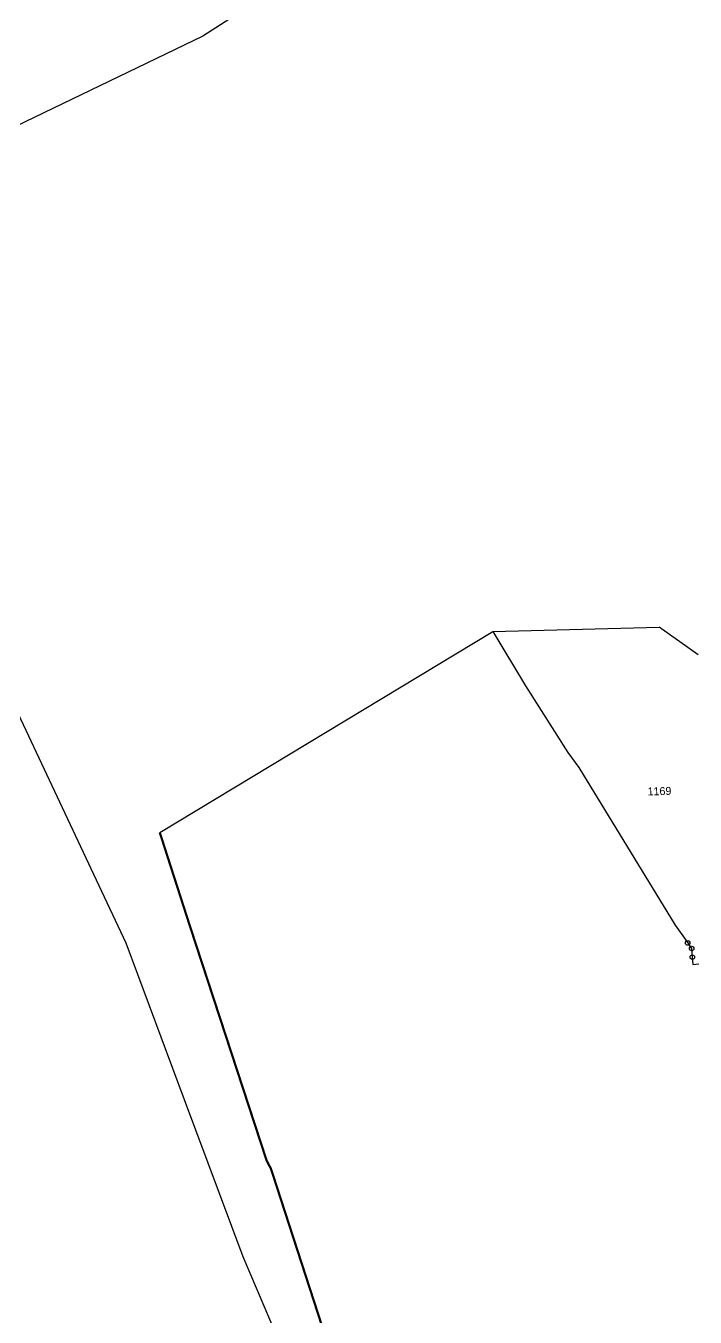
# Model space of a CAD drawing. Header units: metres. Extents: x 257001 to 263849, y 2203477 to 2206997.
# Drawn here: x 260121 to 260466, y 2204937 to 2205603 of the extents above; entities that cross this region are included whole.
import ezdxf

# ---------------------------------------------------------------- set-up
doc = ezdxf.new("R2010")
doc.units = ezdxf.units.M
doc.header["$MEASUREMENT"] = 0
for name, color, linetype in [('OFF', 1, 'Continuous'), ('POLY_PARCEL', 6, 'Continuous'), ('SYM_STONE', 1, 'Continuous'), ('TEXT_PARCEL', 7, 'Continuous'), ('V_BOUND_LINE', 7, 'Continuous'), ('VILLAGE BOUNDRY', 1, 'Continuous')]:
    doc.layers.add(name, color=color, linetype=linetype)
doc.styles.add('TEXT_MAP', font='KRDEV050.TTF', dxfattribs={"height": 1.8})

# ---------------------------------------------------------------- blocks, each defined once
blk = doc.blocks.new('STONE')
at = {"layer": 'SYM_STONE'}
blk.add_circle((0, 0), 0.511, dxfattribs=at)
blk = doc.blocks.new('TRGTHHT')
at = {"layer": 'OFF'}
for points in [[(263136.91, 2203845.6), (263212.94, 2203888.76)], [(263212.94, 2203888.76), (263250.37, 2203888.73)], [(263255.9, 2203812.69), (263257.27, 2203812.82)]]:
    blk.add_lwpolyline(points, dxfattribs=at)
at = {"layer": 'POLY_PARCEL'}
for points in [[(263212.94, 2203888.76), (263220.01, 2203876.34), (263229.13, 2203861.08), (263231.44, 2203857.64), (263252.17, 2203821.66), (263254.87, 2203817.56), (263255.73, 2203816.27), (263255.82, 2203814.33), (263255.9, 2203812.69)], [(263258.94, 2203882.29), (263250.37, 2203888.73)]]:
    blk.add_lwpolyline(points, dxfattribs=at)
at = {"layer": 'V_BOUND_LINE', "const_width": 0.5}
blk.add_lwpolyline([(263255.41, 2203529.94), (263209.25, 2203607.73), (263204.79, 2203614.76), (263203.97, 2203616.03), (263201.67, 2203623.37), (263193.78, 2203652.85), (263191.11, 2203662.95), (263183.52, 2203688.76), (263177.57, 2203709.23), (263159.85, 2203769.33), (263158.94, 2203771.15), (263142.98, 2203824.83), (263136.91, 2203845.6)], dxfattribs=at)
at = {"layer": 'SYM_STONE'}
for p in [(263254.87, 2203817.56), (263255.73, 2203816.27), (263255.82, 2203814.33)]:
    blk.add_blockref('STONE', p, dxfattribs=at)
at = {"layer": 'TEXT_PARCEL', "style": 'TEXT_MAP'}
blk.add_text('1169', height=1.8, dxfattribs=at).set_placement((263246.77, 2203850.96))

msp = doc.modelspace()

# ---------------------------------------------------------------- linework, layer by layer
at = {"layer": 'VILLAGE BOUNDRY'}
for points in [[(261533.78, 2206217.1), (261469.82, 2206218.08), (261309.61, 2206204.49), (261261.87, 2206221.25), (261181.65, 2206206.45), (261085.69, 2206207.91), (261053.44, 2206192.42), (261020.95, 2206160.91), (260923.52, 2206066.41), (260906.81, 2206018.68), (260840.85, 2205891.69), (260824.38, 2205859.93), (260792.38, 2205860.42), (260647.46, 2205798.66), (260485.3, 2205657.11), (260436.25, 2205666.02), (260389.34, 2205658.58), (260349.1, 2205643.21), (260292.89, 2205628.09), (260260.89, 2205628.58), (260212.42, 2205597.31), (260115.72, 2205550.79)], [(260111.59, 2205259.42), (260157.36, 2205162.14), (260172.65, 2205129.74), (260202.74, 2205048.85), (260232.89, 2204967.96), (260308.8, 2204789.78), (260338.56, 2204692.89), (260369.86, 2204660.06), (260385.1, 2204627.62), (260431.63, 2204562.4), (260493.02, 2204448.68), (260523.55, 2204383.84)]]:
    msp.add_lwpolyline(points, dxfattribs=at)

# ---------------------------------------------------------------- block references
at = {"xscale": 2.293279812197553, "yscale": 2.293279812197553, "zscale": 2.293279812197553, "rotation": 1.546192586921513}
msp.add_blockref('TRGTHHT', (-206664.3, -2863290.55), dxfattribs=at)

doc.saveas('drawing.dxf')
